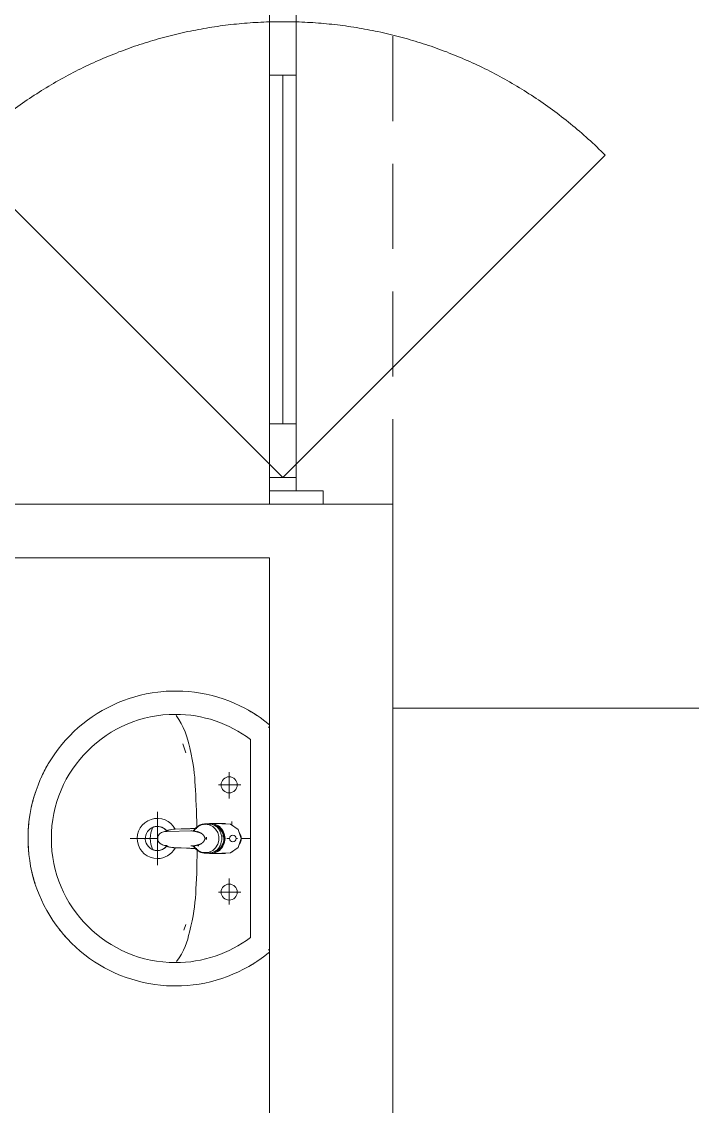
# Model space of a CAD drawing. Header units: inches. Extents: x -501855 to 57169, y -29325 to 19878.
# Drawn here: x 48356 to 49606, y -3870 to -1847 of the extents above; entities that cross this region are included whole.
import ezdxf

# ---------------------------------------------------------------- set-up
doc = ezdxf.new("R2010")
doc.units = ezdxf.units.IN
doc.header["$LTSCALE"] = 25
doc.header["$MEASUREMENT"] = 0
for name, pattern in [('00-Ground Floor$0$DASHED', [0.75, 0.5, -0.25]), ('00-Ground Floor$0$HIDDEN', [9.525, 6.35, -3.175]), ('DASHDOT', [25.4, 12.7, -6.35, 0, -6.35])]:
    doc.linetypes.add(name, pattern=pattern)
for name, color, linetype, lineweight in [('00-Ground Floor$0$Aluminum', 251, 'Continuous', 5), ('00-Ground Floor$0$LOADING', 253, 'Continuous', 5), ('00-Ground Floor$0$P-SANR-FIXT', 6, 'Continuous', 18), ('00-Ground Floor$0$P-SANR-FIXT-1', 6, 'Continuous', 13), ('00-Ground Floor$0$Proj', 251, 'Continuous', 5), ('00-Ground Floor$0$Walls', 251, 'Continuous', 5), ('E-LITE-CLNG-CNDT', 6, 'DASHDOT', 35)]:
    doc.layers.add(name, color=color, linetype=linetype, lineweight=lineweight)

# ---------------------------------------------------------------- blocks, each defined once
blk = doc.blocks.new('00-Ground Floor$0$FP_138-161_A_00_GFL_-0_080_Einreichung_Grundrisse_100')
at = {"layer": '00-Ground Floor$0$P-SANR-FIXT'}
blk.add_line((-0.0044, -0.0019), (-0.0045, -0.0021), dxfattribs=at)
at = {"layer": '00-Ground Floor$0$P-SANR-FIXT', "flags": 128}
blk.add_lwpolyline([(-0.0057, -0.0037), (-0.0058, -0.0039), (-0.006, -0.004)], dxfattribs=at)
blk = doc.blocks.new('00-Ground Floor$0$FP_139-161_A_00_GFL_-0_080_Einreichung_Grundrisse_100')
at = {"layer": '00-Ground Floor$0$P-SANR-FIXT'}
blk.add_line((0.0045, -0.0022), (0.0044, -0.002), dxfattribs=at)
at = {"layer": '00-Ground Floor$0$P-SANR-FIXT', "flags": 128}
blk.add_lwpolyline([(0.006, -0.004), (0.0059, -0.0039), (0.0057, -0.0038)], dxfattribs=at)
blk = doc.blocks.new('00-Ground Floor$0$IS_Ceraplus_B8204_BIM_BG _1_ - B8204AA - CERAPLUS single lever basin mixer with pop-up waste-V137-161_A_00_GFL_-0_080_Einreichung_Grundrisse_100')
at = {"layer": '00-Ground Floor$0$P-SANR-FIXT-1'}
h = blk.add_hatch(dxfattribs=at)
h.set_pattern_fill('FP_26', color=256, style=0, pattern_type=2)
h.set_pattern_definition([(225, (0.009, 0), (0.010607, -0.010607), []), (315, (0.009, 0), (0.010607, 0.010607), [])])
h.paths.add_polyline_path([(0.0056, -0.002), (0.0058, -0.0024), (0.0058, -0.0021)])
h.paths.add_polyline_path([(0.007, -0.0039), (0.0088, -0.0045), (0.0084, -0.0043)])
at = {"layer": '00-Ground Floor$0$LOADING'}
for p, q in [((-0.028, 0), (-0.028, -0.0281)), ((0.028, -0.0281), (0.028, 0)), ((-0.0274, -0.0337), (-0.0271, -0.0392)), ((-0.0262, -0.0282), (-0.0263, -0.0287)), ((0.0263, -0.0287), (0.0262, -0.0282)), ((0.0262, -0.0293), (0.0263, -0.0287)), ((0.0271, -0.0392), (0.0274, -0.0337)), ((-0.0137, -0.0512), (-0.0129, -0.0517)), ((0.0124, -0.052), (0.0133, -0.0515)), ((0.0185, -0.0618), (0.019, -0.0539)), ((0.019, -0.0539), (0.0188, -0.0561)), ((0.014, -0.0647), (0.0133, -0.1077))]:
    blk.add_line(p, q, dxfattribs=at)
at = {"layer": '00-Ground Floor$0$LOADING', "flags": 128}
for points in [[(-0.0272, -0.0069), (-0.0266, 0.009), (-0.0165, 0.0236), (0, 0.0291)], [(0.0272, -0.0069), (0.0266, 0.009), (0.0165, 0.0236), (0, 0.0291)], [(-0.0176, -0.0568), (-0.0224, -0.0513), (-0.0254, -0.0448), (-0.0264, -0.0376), (-0.0253, -0.0305), (-0.0222, -0.024), (-0.0172, -0.0186), (-0.0109, -0.0147), (-0.0037, -0.0127), (0.0037, -0.0127), (0.0109, -0.0147), (0.0172, -0.0186), (0.0222, -0.024), (0.0253, -0.0305), (0.0264, -0.0376), (0.0254, -0.0448), (0.0224, -0.0513), (0.0176, -0.0568)], [(-0.0271, -0.0393), (-0.027, -0.0403), (-0.0269, -0.0414), (-0.0267, -0.0424), (-0.0265, -0.0434), (-0.0262, -0.0444), (-0.0259, -0.0454), (-0.0255, -0.0464), (-0.0252, -0.0474), (-0.0247, -0.0484), (-0.0243, -0.0493), (-0.0238, -0.0502), (-0.0232, -0.0511), (-0.0226, -0.052), (-0.022, -0.0529), (-0.0214, -0.0537), (-0.0207, -0.0545), (-0.0199, -0.0553), (-0.0192, -0.0561), (-0.0184, -0.0568), (-0.0176, -0.0575), (-0.0173, -0.0577)], [(0.0173, -0.0577), (0.0181, -0.057), (0.0189, -0.0563), (0.0197, -0.0556), (0.0204, -0.0548), (0.0211, -0.054), (0.0218, -0.0532), (0.0224, -0.0523), (0.023, -0.0514), (0.0236, -0.0505), (0.0241, -0.0496), (0.0246, -0.0487), (0.025, -0.0477), (0.0254, -0.0467), (0.0258, -0.0458), (0.0261, -0.0448), (0.0264, -0.0437), (0.0266, -0.0427), (0.0268, -0.0417), (0.027, -0.0407), (0.0271, -0.0396), (0.0271, -0.0393)], [(-0.019, -0.0539), (-0.0185, -0.0615), (-0.0185, -0.0618)], [(-0.0162, -0.0579), (-0.0156, -0.058), (-0.0151, -0.0581), (-0.0146, -0.0583), (-0.0142, -0.0586), (-0.0139, -0.0588), (-0.0138, -0.0591)], [(-0.0138, -0.0591), (-0.0139, -0.0612), (-0.014, -0.0633)], [(0.0138, -0.0591), (0.0139, -0.0588), (0.0142, -0.0586), (0.0146, -0.0583), (0.0151, -0.0581), (0.0156, -0.058), (0.0162, -0.0579)], [(0.014, -0.0633), (0.0139, -0.0612), (0.0138, -0.0591)], [(0.0171, -0.0578), (0.0174, -0.0575), (0.0176, -0.0568)], [(-0.0181, -0.0728), (-0.0177, -0.083), (-0.0172, -0.0938)], [(0.0172, -0.0938), (0.0177, -0.083), (0.0181, -0.0728)], [(0.0184, -0.0651), (0.0184, -0.0652), (0.0184, -0.0652), (0.0184, -0.0652), (0.0184, -0.0654), (0.0184, -0.0655)], [(-0.0129, -0.1142), (-0.0124, -0.1161), (-0.0118, -0.1179), (-0.0109, -0.1197), (-0.0098, -0.1214), (-0.0084, -0.123), (-0.0067, -0.1244), (-0.0047, -0.1255), (-0.0025, -0.1263), (0, -0.1266)], [(0, -0.1266), (0.0025, -0.1263), (0.0047, -0.1255), (0.0067, -0.1244), (0.0084, -0.123), (0.0098, -0.1214), (0.0109, -0.1197), (0.0118, -0.1179), (0.0124, -0.1161), (0.0129, -0.1142)]]:
    blk.add_lwpolyline(points, dxfattribs=at)
at = {"layer": '00-Ground Floor$0$LOADING'}
for centre, radius, start, end in [((0, 0.0135), 0.00603, 0, 180), ((0, 0.0135), 0.00603, 180, 0), ((-0.009, 0), 0.005, 300, 315), ((0.009, 0), 0.005, 225, 240)]:
    blk.add_arc(centre, radius, start, end, dxfattribs=at)
for centre, major_axis, start_param, end_param in [((0, -0.0281), (-0.028, 0), 4.712389, 6.47291), ((0, -0.0287), (0.0267, 0), 1.570796, 3.036556), ((0, -0.0287), (0.0263, 0), 2.625648, 2.791756), ((0, -0.0287), (-0.0263, 0), 4.712389, 5.759587), ((0, -0.0281), (0.028, 0), 6.093357, 7.853982), ((0, -0.0287), (0.0267, 0), 0.105099, 1.570796), ((0, -0.0287), (0.0262, 0), 0.523599, 1.570796), ((0, -0.0287), (0.0262, 0), 0.349919, 0.515945), ((0, -0.0321), (0.0275, 0), 3.141823, 3.202701), ((0, -0.0321), (0.0275, 0), 3.239313, 3.439417), ((0, -0.0281), (0.028, 0), 3.371221, 3.483334), ((0, -0.0287), (0.0267, 0), 6.059374, 6.108652), ((0, -0.0321), (0.0275, 0), 5.985527, 6.185455), ((0, -0.0281), (0.028, 0), 5.94107, 6.05344), ((0, -0.0321), (0.0275, 0), 6.222066, 6.282955), ((0, -0.0312), (0.0248, 0), 4.111947, 4.191073), ((0, -0.0281), (0.028, 0), 4.202431, 4.259552), ((0, -0.0287), (0.0263, 0), 4.169225, 4.2325), ((0, -0.0281), (0.028, 0), 5.172057, 5.222265)]:
    blk.add_ellipse(centre, major_axis=major_axis, ratio=0.961262, start_param=start_param, end_param=end_param, dxfattribs=at)
for points, knots in [([(-0.0215, -0.0162), (-0.0216, -0.0163), (-0.0219, -0.0167), (-0.0227, -0.0177), (-0.0238, -0.0192), (-0.0249, -0.0211), (-0.0258, -0.0231), (-0.0266, -0.0253), (-0.0273, -0.0282), (-0.0275, -0.0305), (-0.0275, -0.0321)], [0.7859035, 0.7859035, 0.7859035, 0.7859035, 0.7916667, 0.8055556, 0.8333333, 0.8611111, 0.8888889, 0.9166667, 0.9444444, 1, 1, 1, 1]), ([(0.021, -0.0157), (0.0208, -0.0154), (0.0203, -0.0149), (0.0192, -0.0139), (0.0177, -0.0127), (0.0161, -0.0117), (0.0148, -0.0109), (0.0138, -0.0104), (0.0127, -0.0099), (0.0113, -0.0093), (0.0087, -0.0084), (0.0048, -0.0075), (0, -0.0071), (-0.0048, -0.0075), (-0.0087, -0.0084), (-0.0113, -0.0093), (-0.0127, -0.0099), (-0.0138, -0.0104), (-0.0148, -0.0109), (-0.0161, -0.0117), (-0.0177, -0.0127), (-0.0191, -0.0139), (-0.0202, -0.0149), (-0.0208, -0.0154), (-0.021, -0.0157)], [0.2222222, 0.2222222, 0.2222222, 0.2222222, 0.2361111, 0.25, 0.2777778, 0.3055556, 0.3194444, 0.3333333, 0.3472222, 0.3611111, 0.3888889, 0.4444444, 0.5, 0.5555556, 0.6111111, 0.6388889, 0.6527778, 0.6666667, 0.6805556, 0.6944444, 0.7222222, 0.75, 0.7638889, 0.7777778, 0.7777778, 0.7777778, 0.7777778]), ([(0.0275, -0.0321), (0.0275, -0.0305), (0.0273, -0.0282), (0.0266, -0.0253), (0.0258, -0.0231), (0.0249, -0.0211), (0.0238, -0.0192), (0.0227, -0.0177), (0.0219, -0.0167), (0.0216, -0.0163), (0.0215, -0.0162)], [0, 0, 0, 0, 0.0555556, 0.0833333, 0.1111111, 0.1388889, 0.1666667, 0.1944444, 0.2083333, 0.2142181, 0.2142181, 0.2142181, 0.2142181]), ([(0, -0.0378), (-0.0005, -0.038), (-0.0012, -0.0384), (-0.0021, -0.0389), (-0.0028, -0.0393), (-0.0035, -0.0397), (-0.0042, -0.04), (-0.0049, -0.0405), (-0.0055, -0.0409), (-0.0061, -0.0414), (-0.0067, -0.0419), (-0.0072, -0.0424), (-0.0078, -0.0429), (-0.0083, -0.0435), (-0.0088, -0.0441), (-0.0092, -0.0446), (-0.0096, -0.0452), (-0.01, -0.0459), (-0.0103, -0.0466), (-0.0105, -0.0472), (-0.0107, -0.0477), (-0.0108, -0.0481), (-0.0109, -0.0484), (-0.0111, -0.0489), (-0.0114, -0.0497), (-0.0118, -0.0509), (-0.0122, -0.0521), (-0.0124, -0.053), (-0.0126, -0.0537), (-0.0128, -0.0544), (-0.0129, -0.0552), (-0.0131, -0.0559), (-0.0132, -0.0566), (-0.0134, -0.0572), (-0.0136, -0.0581), (-0.0137, -0.0587), (-0.0138, -0.0591)], [0, 0, 0, 0, 0.055556, 0.083333, 0.111111, 0.138889, 0.166667, 0.194444, 0.222222, 0.25, 0.277778, 0.305556, 0.333333, 0.361111, 0.388889, 0.416667, 0.444444, 0.472222, 0.5, 0.527778, 0.541667, 0.555556, 0.569444, 0.583333, 0.611111, 0.666667, 0.722222, 0.75, 0.777778, 0.805556, 0.833333, 0.861111, 0.888889, 0.916667, 0.944444, 1, 1, 1, 1]), ([(0, -0.0357), (-0.0006, -0.0357), (-0.0013, -0.0357), (-0.002, -0.0357), (-0.0022, -0.0357)], [0, 0, 0, 0, 0.1, 0.1298359, 0.1298359, 0.1298359, 0.1298359]), ([(0.0022, -0.0357), (0.002, -0.0357), (0.0013, -0.0357), (0.0006, -0.0357), (0, -0.0357)], [0.8701578, 0.8701578, 0.8701578, 0.8701578, 0.9, 1, 1, 1, 1]), ([(0.0138, -0.0591), (0.0137, -0.0587), (0.0136, -0.0581), (0.0134, -0.0572), (0.0132, -0.0566), (0.0131, -0.0559), (0.0129, -0.0552), (0.0128, -0.0544), (0.0126, -0.0537), (0.0124, -0.053), (0.0122, -0.0521), (0.0118, -0.0509), (0.0114, -0.0497), (0.0111, -0.0489), (0.0109, -0.0484), (0.0108, -0.0481), (0.0107, -0.0477), (0.0105, -0.0472), (0.0103, -0.0466), (0.01, -0.0459), (0.0096, -0.0452), (0.0092, -0.0446), (0.0088, -0.0441), (0.0083, -0.0435), (0.0078, -0.0429), (0.0072, -0.0424), (0.0067, -0.0419), (0.0061, -0.0414), (0.0055, -0.0409), (0.0049, -0.0405), (0.0042, -0.04), (0.0035, -0.0397), (0.0028, -0.0393), (0.0021, -0.0389), (0.0012, -0.0384), (0.0005, -0.038), (0, -0.0378)], [0, 0, 0, 0, 0.055556, 0.083333, 0.111111, 0.138889, 0.166667, 0.194444, 0.222222, 0.25, 0.277778, 0.333333, 0.388889, 0.416667, 0.430556, 0.444444, 0.458333, 0.472222, 0.5, 0.527778, 0.555556, 0.583333, 0.611111, 0.638889, 0.666667, 0.694444, 0.722222, 0.75, 0.777778, 0.805556, 0.833333, 0.861111, 0.888889, 0.916667, 0.944444, 1, 1, 1, 1]), ([(-0.0188, -0.0538), (-0.0188, -0.0547), (-0.0186, -0.0582), (-0.0185, -0.0619), (-0.0184, -0.0646)], [0.6724021, 0.6724021, 0.6724021, 0.6724021, 0.75, 1, 1, 1, 1]), ([(-0.0162, -0.0579), (-0.0162, -0.0578), (-0.0163, -0.0578), (-0.0165, -0.0577), (-0.0166, -0.0575), (-0.0167, -0.0574), (-0.0169, -0.0573), (-0.017, -0.0572), (-0.0172, -0.0571), (-0.0173, -0.057), (-0.0175, -0.0569), (-0.0176, -0.0568)], [0, 0, 0, 0, 0.1, 0.2, 0.3, 0.4, 0.5, 0.6, 0.7, 0.8, 1, 1, 1, 1]), ([(-0.0148, -0.0587), (-0.015, -0.0586), (-0.0159, -0.0583), (-0.0167, -0.058), (-0.0172, -0.0578)], [0.8, 0.8, 0.8, 0.8, 0.85, 1, 1, 1, 1]), ([(0.0141, -0.0613), (0.0141, -0.0611), (0.0143, -0.0608), (0.0145, -0.0604), (0.0148, -0.06), (0.0151, -0.0596), (0.0153, -0.0594), (0.0155, -0.0592), (0.0156, -0.059), (0.0158, -0.0588), (0.016, -0.0587), (0.0163, -0.0585), (0.0165, -0.0583), (0.0166, -0.0582)], [0.3333333, 0.3333333, 0.3333333, 0.3333333, 0.4166667, 0.5, 0.5833333, 0.6666667, 0.7083333, 0.75, 0.7916667, 0.8333333, 0.875, 0.9166667, 1, 1, 1, 1]), ([(0.0176, -0.0568), (0.0175, -0.0569), (0.0173, -0.057), (0.0172, -0.0571), (0.017, -0.0572), (0.0169, -0.0573), (0.0167, -0.0574), (0.0166, -0.0575), (0.0165, -0.0577), (0.0163, -0.0578), (0.0162, -0.0578), (0.0162, -0.0579)], [0, 0, 0, 0, 0.2, 0.3, 0.4, 0.5, 0.6, 0.7, 0.8, 0.9, 1, 1, 1, 1]), ([(0.0184, -0.0646), (0.0185, -0.0619), (0.0186, -0.0582), (0.0188, -0.0547), (0.0188, -0.0538)], [0, 0, 0, 0, 0.25, 0.3275586, 0.3275586, 0.3275586, 0.3275586]), ([(-0.0131, -0.1116), (-0.0132, -0.1115), (-0.0135, -0.1109), (-0.0141, -0.1099), (-0.0147, -0.1086), (-0.0153, -0.1072), (-0.0159, -0.1053), (-0.0167, -0.1021), (-0.0171, -0.0992), (-0.0171, -0.0973)], [0.4856715, 0.4856715, 0.4856715, 0.4856715, 0.5, 0.55, 0.6, 0.65, 0.7, 0.8, 1, 1, 1, 1]), ([(0.0131, -0.1116), (0.0133, -0.1113), (0.0137, -0.1106), (0.0142, -0.1096), (0.0147, -0.1084), (0.0153, -0.1072), (0.0159, -0.1053), (0.0167, -0.1021), (0.0171, -0.0992), (0.0171, -0.0973)], [-0.5143371, -0.5143371, -0.5143371, -0.5143371, -0.475, -0.4375, -0.4, -0.35, -0.3, -0.2, 0, 0, 0, 0]), ([(-0.0132, -0.1091), (-0.0132, -0.1096), (-0.0132, -0.1103), (-0.0132, -0.1111), (-0.0132, -0.1115), (-0.0132, -0.1118), (-0.0131, -0.1122), (-0.0131, -0.1125), (-0.0131, -0.1128), (-0.0131, -0.1131), (-0.013, -0.1134), (-0.013, -0.1138), (-0.0129, -0.1141), (-0.0129, -0.1142)], [0.2, 0.2, 0.2, 0.2, 0.4, 0.5, 0.55, 0.6, 0.65, 0.7, 0.75, 0.8, 0.85, 0.9, 1, 1, 1, 1]), ([(0.0129, -0.1142), (0.0129, -0.1141), (0.013, -0.1138), (0.013, -0.1134), (0.0131, -0.1131), (0.0131, -0.1128), (0.0131, -0.1125), (0.0131, -0.1122), (0.0132, -0.1118), (0.0132, -0.1115), (0.0132, -0.1111), (0.0132, -0.1103), (0.0132, -0.1096), (0.0132, -0.1091)], [0, 0, 0, 0, 0.1, 0.15, 0.2, 0.25, 0.3, 0.35, 0.4, 0.45, 0.5, 0.6, 0.8, 0.8, 0.8, 0.8])]:
    blk.add_open_spline(points, degree=3, knots=knots, dxfattribs=at)
for points in [[(-0.0172, -0.0578), (-0.0171, -0.0578), (-0.0169, -0.058), (-0.0167, -0.0581), (-0.0166, -0.0582)], [(-0.0162, -0.0579), (-0.0162, -0.0579), (-0.0164, -0.0581), (-0.0165, -0.0582), (-0.0166, -0.0583), (-0.0166, -0.0582), (-0.0166, -0.0582)], [(-0.0166, -0.0582), (-0.0163, -0.0585), (-0.0156, -0.059), (-0.0148, -0.0599), (-0.0142, -0.0609), (-0.0139, -0.0617), (-0.0138, -0.0621)], [(0.0172, -0.0578), (0.0168, -0.0579), (0.0158, -0.0583), (0.0147, -0.0587), (0.0141, -0.059)], [(0.0166, -0.0582), (0.0166, -0.0582), (0.0166, -0.0583), (0.0165, -0.0582), (0.0164, -0.0581), (0.0162, -0.0579), (0.0162, -0.0579)], [(0.0166, -0.0582), (0.0167, -0.0582), (0.0168, -0.0581), (0.0169, -0.058), (0.0169, -0.058)], [(0.0169, -0.058), (0.017, -0.0579), (0.0171, -0.0579), (0.0171, -0.0578)], [(-0.0184, -0.0646), (-0.0183, -0.0659), (-0.0182, -0.0684), (-0.0181, -0.0709), (-0.0181, -0.0721)], [(-0.014, -0.0633), (-0.014, -0.0633), (-0.014, -0.0633), (-0.014, -0.0633)], [(-0.014, -0.0646), (-0.014, -0.0644), (-0.014, -0.064), (-0.014, -0.0635), (-0.014, -0.0633)], [(0.014, -0.0633), (0.014, -0.0633), (0.014, -0.0633), (0.014, -0.0633)], [(0.014, -0.0633), (0.014, -0.0635), (0.014, -0.064), (0.014, -0.0644), (0.014, -0.0647)], [(0.0181, -0.0721), (0.0181, -0.0709), (0.0182, -0.0684), (0.0183, -0.0659), (0.0184, -0.0646)], [(-0.0172, -0.0938), (-0.0172, -0.0944), (-0.0172, -0.0956), (-0.0171, -0.0967), (-0.0171, -0.0973)], [(0.0171, -0.0973), (0.0171, -0.0967), (0.0172, -0.0956), (0.0172, -0.0944), (0.0172, -0.0938)]]:
    blk.add_open_spline(points, degree=3, dxfattribs=at)
for name in ['00-Ground Floor$0$FP_138-161_A_00_GFL_-0_080_Einreichung_Grundrisse_100', '00-Ground Floor$0$FP_139-161_A_00_GFL_-0_080_Einreichung_Grundrisse_100']:
    blk.add_blockref(name, (0, 0), dxfattribs=at)
blk = doc.blocks.new('00-Ground Floor$0$_100_WB_KER_REN_55x45x18 - _100_WB_KER_REN_55x45x18-V63-161_A_00_GFL_-0_080_Einreichung_Grundrisse_100')
at = {"layer": '00-Ground Floor$0$LOADING'}
for p, q in [((-0.2075, 0.225), (-0.2075, 0.2227)), ((0.2074, 0.225), (-0.2074, 0.225)), ((0.2075, 0.2227), (0.2075, 0.225)), ((-0.1855, 0.1899), (0.1855, 0.1899)), ((0, 0.1899), (0, 0.1724)), ((-0.1, 0.172), (-0.1, 0.1303)), ((0, 0.1656), (0, 0.1628)), ((0.1, 0.172), (0.1, 0.1303)), ((-0.0744, 0.15), (-0.1234, 0.15)), ((-0.0259, 0.155), (-0.0315, 0.155)), ((0, 0.1509), (0, 0.1454)), ((0, 0.1422), (0, 0.1399)), ((0.026, 0.155), (0.0248, 0.155)), ((0.0744, 0.15), (0.1234, 0.15)), ((-0.1763, 0.0637), (-0.1598, 0.0692)), ((0.1605, 0.0691), (0.1707, 0.0656)), ((-0.05, 0.0161), (0.05, 0.0161)), ((0, 0.0168), (0, -0.0348))]:
    blk.add_line(p, q, dxfattribs=at)
at = {"layer": '00-Ground Floor$0$LOADING', "flags": 128}
for points in [[(-0.2121, 0.225), (-0.219, 0.2164), (-0.2254, 0.2075), (-0.2316, 0.1983), (-0.2373, 0.189), (-0.2427, 0.1794), (-0.2476, 0.1696), (-0.2522, 0.1596), (-0.2564, 0.1494), (-0.2602, 0.1391), (-0.2635, 0.1286), (-0.2665, 0.118), (-0.269, 0.1073), (-0.271, 0.0965), (-0.2727, 0.0856), (-0.2739, 0.0747), (-0.2747, 0.0637), (-0.275, 0.0527), (-0.275, 0.05)], [(0.275, 0.05), (0.2748, 0.061), (0.2741, 0.072), (0.273, 0.0829), (0.2715, 0.0938), (0.2695, 0.1046), (0.2671, 0.1154), (0.2643, 0.126), (0.261, 0.1365), (0.2574, 0.1469), (0.2533, 0.1571), (0.2488, 0.1671), (0.2439, 0.177), (0.2387, 0.1866), (0.233, 0.1961), (0.227, 0.2053), (0.2206, 0.2142), (0.2138, 0.2229), (0.2121, 0.225)], [(-0.275, 0.05), (-0.2748, 0.039), (-0.2741, 0.028), (-0.273, 0.0171), (-0.2715, 0.0062), (-0.2695, -0.0046), (-0.2671, -0.0154), (-0.2643, -0.026), (-0.261, -0.0365), (-0.2574, -0.0469), (-0.2533, -0.0571), (-0.2488, -0.0671), (-0.2439, -0.077), (-0.2387, -0.0866), (-0.233, -0.0961), (-0.227, -0.1053), (-0.2206, -0.1142), (-0.2138, -0.1229), (-0.2067, -0.1313), (-0.1993, -0.1395), (-0.1916, -0.1473), (-0.1836, -0.1548), (-0.1752, -0.162), (-0.1666, -0.1688), (-0.1577, -0.1753), (-0.1486, -0.1814), (-0.1392, -0.1872), (-0.1296, -0.1925), (-0.1198, -0.1975), (-0.1098, -0.2021), (-0.0996, -0.2063), (-0.0893, -0.2101), (-0.0788, -0.2135), (-0.0682, -0.2164), (-0.0575, -0.2189), (-0.0467, -0.221), (-0.0359, -0.2227), (-0.0249, -0.2239), (-0.014, -0.2246), (-0.003, -0.225), (0.008, -0.2249), (0.019, -0.2243), (0.03, -0.2234), (0.0409, -0.2219), (0.0517, -0.2201), (0.0625, -0.2178), (0.0731, -0.2151), (0.0837, -0.212), (0.0941, -0.2084), (0.1043, -0.2044), (0.1144, -0.2001), (0.1243, -0.1953), (0.1341, -0.1901), (0.1436, -0.1846), (0.1528, -0.1786), (0.1618, -0.1723), (0.1706, -0.1657), (0.1791, -0.1587), (0.1873, -0.1514), (0.1952, -0.1437), (0.2028, -0.1358), (0.21, -0.1275), (0.217, -0.119), (0.2236, -0.1101), (0.2298, -0.1011), (0.2356, -0.0918), (0.2411, -0.0822), (0.2462, -0.0725), (0.2509, -0.0625), (0.2552, -0.0524), (0.2591, -0.0421), (0.2626, -0.0317), (0.2656, -0.0211), (0.2683, -0.0104), (0.2705, 0.0003), (0.2722, 0.0112), (0.2736, 0.0221), (0.2745, 0.0331), (0.2749, 0.0441), (0.275, 0.05)]]:
    blk.add_lwpolyline(points, dxfattribs=at)
at = {"layer": '00-Ground Floor$0$LOADING'}
for centre in [(-0.1, 0.15), (0.1, 0.15)]:
    blk.add_circle(centre, 0.015, dxfattribs=at)
for centre, radius, start, end in [((0, 0.05), 0.275, 140.4788, 141.2381), ((0, 0.05), 0.275, 38.7619, 39.5212), ((0, 0.05), 0.275, 145.9324, 150.3591), ((0, 0.05), 0.275, 29.6409, 34.0676), ((0, 0.05), 0.2315, 142.8209, 180), ((0, 0.05), 0.2315, 0, 37.1791), ((0, 0.155), 0.0175, 54.0899, 125.9101), ((0, 0.155), 0.0175, 68.869, 83.8798), ((0, 0.155), 0.0175, 251.9463, 258.2346), ((0, 0.05), 0.275, 180, 183.6225), ((0, 0.05), 0.2315, 180, 0), ((0, 0.0161), 0.0375, 117.1305, 0), ((0, 0.0161), 0.0375, 0, 61.4146), ((0, 0.0161), 0.0225, 129.5025, 0), ((0, 0.0161), 0.0225, 156.725, 162.0134), ((0, 0.0161), 0.0225, 138.0808, 143.3939), ((0, 0.0161), 0.0225, 0, 51.4286), ((0, 0.0161), 0.0225, 36.616, 41.9265), ((0, 0.0161), 0.0225, 17.9887, 23.276), ((0, 0.0161), 0.0225, 180, 193.3417), ((0, 0.0161), 0.0225, 197.0466, 201.508), ((0, 0.05), 0.047, 243.4433, 296.5567), ((0, 0.0161), 0.0225, 338.492, 342.9534), ((0, 0.0161), 0.0225, 346.6583, 0), ((0, 0.05), 0.275, 307.6689, 312), ((0, 0.05), 0.275, 240, 245.6589), ((0, 0.05), 0.275, 252, 257.5535), ((0, 0.05), 0.275, 282.9241, 288), ((0, 0.05), 0.275, 264, 276)]:
    blk.add_arc(centre, radius, start, end, dxfattribs=at)
for points, knots in [([(-0.2074, 0.225), (-0.2078, 0.225), (-0.2086, 0.225), (-0.2095, 0.225), (-0.2102, 0.225), (-0.2106, 0.225), (-0.2109, 0.225), (-0.2111, 0.225), (-0.2114, 0.225), (-0.2116, 0.225), (-0.2118, 0.225), (-0.2119, 0.225), (-0.2119, 0.225)], [-1, -1, -1, -1, -0.8333333, -0.6666667, -0.5833333, -0.5, -0.4583333, -0.4166667, -0.3333333, -0.2916667, -0.25, -0.1666667, -0.1666667, -0.1666667, -0.1666667]), ([(0.2119, 0.225), (0.2119, 0.225), (0.2118, 0.225), (0.2116, 0.225), (0.2114, 0.225), (0.2111, 0.225), (0.2109, 0.225), (0.2106, 0.225), (0.2102, 0.225), (0.2095, 0.225), (0.2086, 0.225), (0.2078, 0.225), (0.2074, 0.225)], [-0.8333333, -0.8333333, -0.8333333, -0.8333333, -0.75, -0.7083333, -0.6666667, -0.5833333, -0.5416667, -0.5, -0.4166667, -0.3333333, -0.1666667, 0, 0, 0, 0]), ([(-0.0037, 0.1721), (-0.0046, 0.1719), (-0.0064, 0.1714), (-0.0081, 0.1705), (-0.009, 0.17)], [0.5653198, 0.5653198, 0.5653198, 0.5653198, 0.6111111, 0.6666667, 0.6666667, 0.6666667, 0.6666667]), ([(0.009, 0.17), (0.0086, 0.1703), (0.0077, 0.1708), (0.0059, 0.1715), (0.0046, 0.1719), (0.0037, 0.1721)], [0.3333333, 0.3333333, 0.3333333, 0.3333333, 0.3611111, 0.3888889, 0.4346482, 0.4346482, 0.4346482, 0.4346482]), ([(-0.2294, 0.0509), (-0.2103, 0.066), (-0.1431, 0.0839), (-0.1084, 0.0863), (-0.0496, 0.0893), (-0.0206, 0.0899)], [0.0392191, 0.0392191, 0.0392191, 0.0392191, 0.1715289, 0.4228457, 0.6475389, 0.6475389, 0.6475389, 0.6475389]), ([(0.0209, 0.0903), (0.0512, 0.0901), (0.1113, 0.0879), (0.1514, 0.0828), (0.2115, 0.0665), (0.2292, 0.052)], [0.7533082, 0.7533082, 0.7533082, 0.7533082, 0.9865548, 1.235629, 1.3638988, 1.3638988, 1.3638988, 1.3638988]), ([(-0.0141, 0.0337), (-0.0162, 0.0319), (-0.0207, 0.0267), (-0.0225, 0.02), (-0.0225, 0.0161)], [0.7144203, 0.7144203, 0.7144203, 0.7144203, 0.8333333, 1, 1, 1, 1]), ([(0.0225, 0.0161), (0.0225, 0.0187), (0.0216, 0.0239), (0.0182, 0.0298), (0.0152, 0.0327), (0.0141, 0.0337)], [0, 0, 0, 0, 0.1111111, 0.2222222, 0.285568, 0.285568, 0.285568, 0.285568])]:
    blk.add_open_spline(points, degree=3, knots=knots, dxfattribs=at)
for points in [[(-0.2075, 0.2227), (-0.2075, 0.2231), (-0.2075, 0.2235), (-0.2075, 0.2239)], [(0.2075, 0.2239), (0.2075, 0.2235), (0.2075, 0.2231), (0.2075, 0.2227)], [(-0.1852, 0.1899), (-0.1853, 0.1899), (-0.1854, 0.1899), (-0.1855, 0.1899)], [(0.1855, 0.1899), (0.1854, 0.1899), (0.1853, 0.1899), (0.1852, 0.1899)], [(-0.0009, 0.1725), (-0.0013, 0.1725), (-0.0018, 0.1724), (-0.0022, 0.1724)], [(0.0022, 0.1724), (0.0018, 0.1724), (0.0013, 0.1725), (0.0009, 0.1725)], [(-0.0225, 0.0161), (-0.0225, 0.0147), (-0.0222, 0.012), (-0.0215, 0.0093), (-0.021, 0.008)], [(0.021, 0.008), (0.0215, 0.0093), (0.0222, 0.012), (0.0225, 0.0147), (0.0225, 0.0161)]]:
    blk.add_open_spline(points, degree=3, dxfattribs=at)
at = {"layer": '00-Ground Floor$0$LOADING', "xscale": -1, "rotation": 5.088887490341627e-12}
blk.add_blockref('00-Ground Floor$0$IS_Ceraplus_B8204_BIM_BG _1_ - B8204AA - CERAPLUS single lever basin mixer with pop-up waste-V137-161_A_00_GFL_-0_080_Einreichung_Grundrisse_100', (0, 0.1434), dxfattribs=at)
blk = doc.blocks.new('00-Ground Floor')
at = {"layer": '00-Ground Floor$0$Aluminum'}
for p, q in [((48817.9, -947.4, 0), (48817.9, -2747.4, 0)), ((48867.9, -972.4, 0), (48867.9, -2722.4, 0)), ((48867.9, -1947.4, 0), (48817.9, -1947.4, 0)), ((48842.9, -1947.4, 0), (48842.9, -2597.4, 0)), ((48867.9, -2597.4, 0), (48817.9, -2597.4, 0)), ((48867.9, -2697.4, 0), (48817.9, -2697.4, 0)), ((48917.9, -2722.4, 0), (48817.9, -2722.4, 0)), ((48917.9, -2722.4, 0), (48917.9, -2747.4, 0))]:
    blk.add_line(p, q, dxfattribs=at)
at = {"layer": '00-Ground Floor$0$Aluminum', "linetype": '00-Ground Floor$0$DASHED', "ltscale": 300}
for q in [(48241.9, -2096.4, 0), (49444, -2096.4, 0)]:
    blk.add_line((48842.9, -2697.4, 0), q, dxfattribs=at)
blk.add_arc((48842.9, -2697.4, 0), 850, 45, 135, dxfattribs=at)
at = {"layer": '00-Ground Floor$0$Proj', "linetype": '00-Ground Floor$0$HIDDEN'}
blk.add_line((49047.9, -2747.4, 0), (49047.9, -947.4, 0), dxfattribs=at)
at = {"layer": '00-Ground Floor$0$Proj', "elevation": 0}
blk.add_lwpolyline([(49047.9, -3127.4), (52147.9, -3127.4), (52147.9, -947.4)], dxfattribs=at)
at = {"layer": '00-Ground Floor$0$Walls'}
for p, q in [((37849.5, -2747.4, 0), (49047.9, -2747.4, 0)), ((49047.9, -2747.4, 0), (49047.9, -4090.8, 0)), ((45282.9, -2847.4, 0), (48817.9, -2847.4, 0)), ((48817.9, -2847.4, 0), (48817.9, -4090.8, 0))]:
    blk.add_line(p, q, dxfattribs=at)
at = {"layer": '00-Ground Floor$0$LOADING', "xscale": 1000, "yscale": 1000, "zscale": 1000, "rotation": 270}
blk.add_blockref('00-Ground Floor$0$_100_WB_KER_REN_55x45x18 - _100_WB_KER_REN_55x45x18-V63-161_A_00_GFL_-0_080_Einreichung_Grundrisse_100', (48592.9, -3370.5, 0), dxfattribs=at)

msp = doc.modelspace()

# ---------------------------------------------------------------- block references
at = {"layer": 'E-LITE-CLNG-CNDT'}
msp.add_blockref('00-Ground Floor', (0, 0), dxfattribs=at)

doc.saveas('drawing.dxf')
